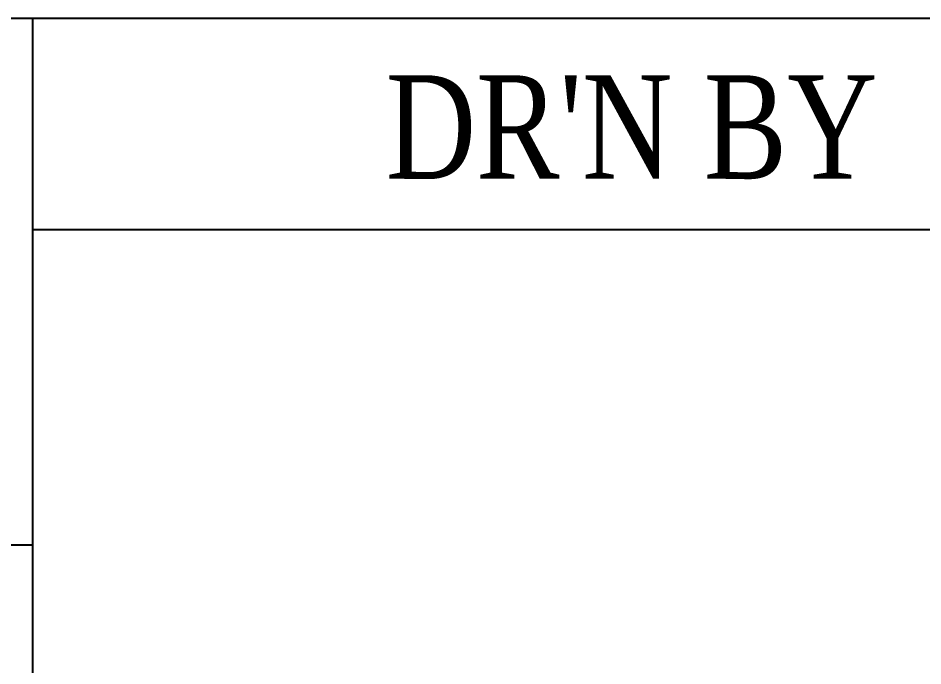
# Model space of a CAD drawing. Header units: millimetres. Extents: x 46 to 886, y 51 to 632.
# Drawn here: x 293.48 to 312.51, y 366.64 to 380.27 of the extents above; entities that cross this region are included whole.
import ezdxf
from ezdxf.enums import TextEntityAlignment as Align

# ---------------------------------------------------------------- set-up
doc = ezdxf.new("R2010")
doc.units = ezdxf.units.MM
doc.layers.add('40', color=4, linetype='Continuous')
doc.layers.add('70', color=7, linetype='Continuous')
doc.styles.add('SS', font='batang.ttc', dxfattribs={"width": 0.8})

msp = doc.modelspace()

# ---------------------------------------------------------------- linework, layer by layer
at = {"layer": '40', "color": 7}
for p, q in [((293.784, 352.546), (293.784, 380.266)), ((442.284, 375.811), (293.784, 375.811)), ((293.784, 369.178), (204.684, 369.178))]:
    msp.add_line(p, q, dxfattribs=at)
at = {"layer": '70', "color": 7}
msp.add_line((66.084, 380.266), (442.284, 380.266), dxfattribs=at)

# ---------------------------------------------------------------- texts
at = {"layer": '40', "color": 7, "style": 'SS', "width": 0.8}
msp.add_text("DR'N BY", height=2.178, dxfattribs=at).set_placement((306.381, 376.885), align=Align.CENTER)

doc.saveas('drawing.dxf')
